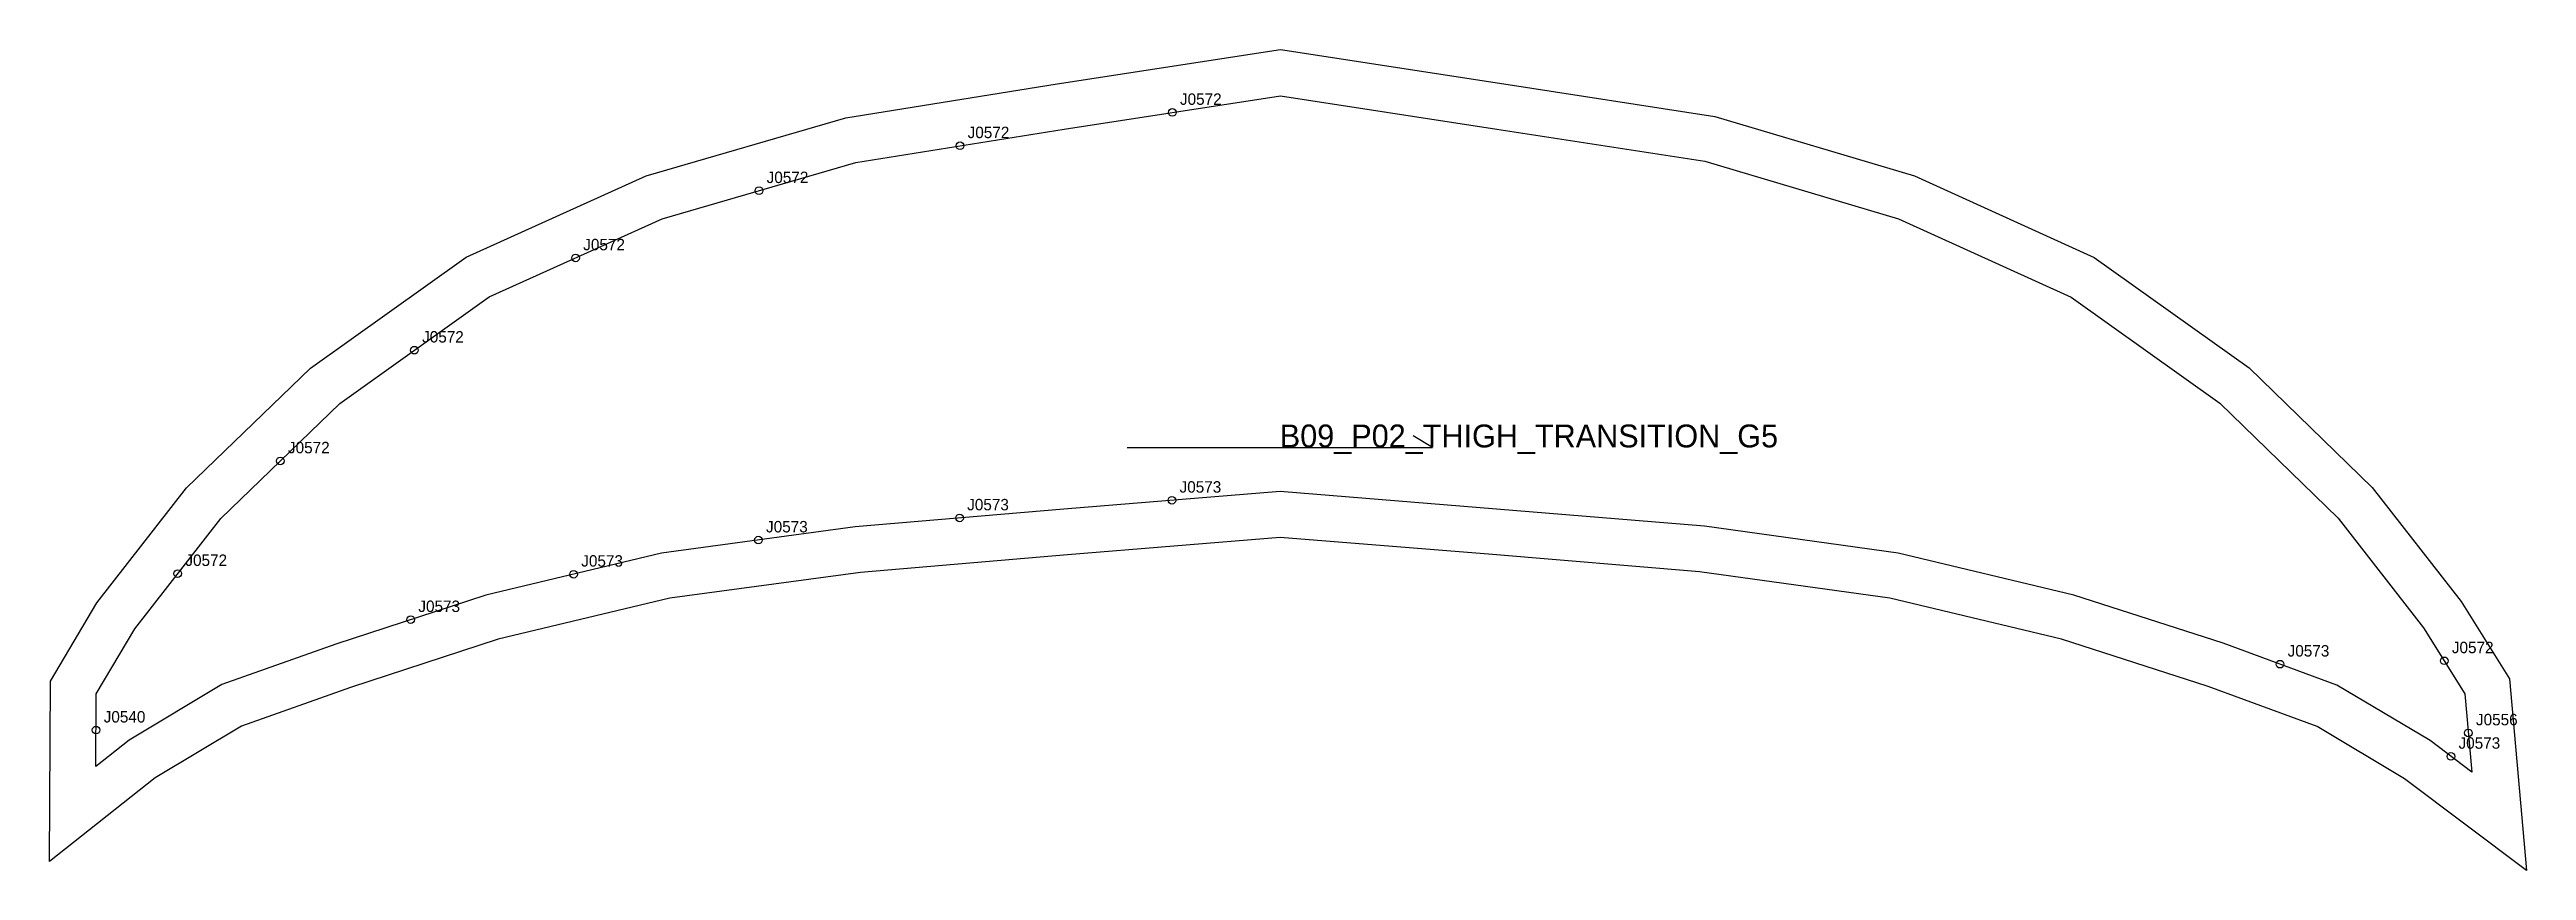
# Model space of a CAD drawing. Header units: millimetres. Extents: x -12 to 637, y -46 to 169.
import ezdxf

# ---------------------------------------------------------------- set-up
doc = ezdxf.new("R2010")
doc.units = ezdxf.units.MM
for name, color, linetype in [('CUT', 1, 'Continuous'), ('GRAIN', 3, 'Continuous'), ('LABEL', 7, 'Continuous'), ('NOTCH', 2, 'Continuous'), ('SEW', 5, 'Continuous')]:
    doc.layers.add(name, color=color, linetype=linetype)

msp = doc.modelspace()

# ---------------------------------------------------------------- linework, layer by layer
at = {"layer": 'CUT'}
msp.add_lwpolyline([(-11.98, 3.32), (0.16, 23.85), (23.7, 54.01), (56.2, 85.4), (96.98, 114.51), (144.22, 135.81), (196.54, 151.06), (251.92, 159.92), (310.53, 168.93), (369.08, 159.9), (424.42, 151.37), (476.75, 135.81), (523.86, 114.42), (564.48, 85.45), (596.79, 54.06), (620.09, 24.18), (632.76, 3.92), (637.21, -46.34), (605.23, -22.27), (582.29, -8.59), (553.79, 1.9), (515.27, 14.31), (470.28, 25.08), (420.41, 32.01), (366.14, 36.49), (310.42, 41.01), (254.68, 36.47), (200.35, 31.84), (150.42, 25.04), (105.39, 14.28), (66.65, 1.68), (38.07, -8.46), (15.46, -22.06), (-12.25, -43.99), (-11.98, 3.32)], close=True, dxfattribs=at)
at = {"layer": 'GRAIN'}
for p, q in [((350.33, 64.6), (345.33, 67.6)), ((270.33, 64.6), (350.33, 64.6))]:
    msp.add_line(p, q, dxfattribs=at)
at = {"layer": 'NOTCH'}
for centre in [(282.15, 152.43), (226.48, 143.7), (173.78, 131.92), (125.69, 114.29), (83.44, 90.1), (48.27, 61.06), (226.36, 46.1), (282.05, 50.74), (173.62, 40.31), (21.37, 31.52), (125.17, 31.34), (82.46, 19.44), (572.59, 7.76), (615.65, 8.64), (-0.05, -9.54), (621.97, -10.27), (617.4, -16.41)]:
    msp.add_circle(centre, 1, dxfattribs=at)
at = {"layer": 'SEW'}
msp.add_lwpolyline([(0, 0), (10.1, 17.07), (32.64, 45.96), (63.9, 76.15), (102.99, 104.05), (148.39, 124.52), (199.18, 139.33), (253.78, 148.07), (310.53, 156.79), (367.25, 148.04), (421.79, 139.63), (472.54, 124.54), (517.84, 103.98), (556.77, 76.2), (587.83, 46.03), (610.24, 17.29), (621.06, 0), (622.88, -20.53), (611.93, -12.29), (587.47, 2.29), (557.7, 13.24), (518.51, 25.87), (472.51, 36.89), (421.73, 43.95), (367.12, 48.45), (310.42, 53.05), (253.69, 48.43), (199.03, 43.77), (148.21, 36.85), (102.13, 25.84), (62.79, 13.05), (32.92, 2.45), (8.62, -12.17), (-0.11, -19.08)], close=True, dxfattribs=at)

# ---------------------------------------------------------------- texts
at = {"layer": 'LABEL'}
for s, height, p in [('J0572', 3, (284.15, 154.43)), ('J0572', 3, (228.48, 145.7)), ('J0572', 3, (175.78, 133.92)), ('J0572', 3, (127.69, 116.29)), ('J0572', 3, (85.44, 92.1)), ('J0572', 3, (50.27, 63.06)), ('B09_P02_THIGH_TRANSITION_G5', 6, (310.33, 64.6)), ('J0573', 3, (284.05, 52.74)), ('J0573', 3, (228.36, 48.1)), ('J0573', 3, (175.62, 42.31)), ('J0572', 3, (23.37, 33.52)), ('J0573', 3, (127.17, 33.34)), ('J0573', 3, (84.46, 21.44)), ('J0572', 3, (617.65, 10.64)), ('J0573', 3, (574.59, 9.76)), ('J0540', 3, (1.95, -7.54)), ('J0556', 3, (623.97, -8.27)), ('J0573', 3, (619.4, -14.41))]:
    msp.add_text(s, height=height, dxfattribs=at).set_placement(p)

doc.saveas('drawing.dxf')
